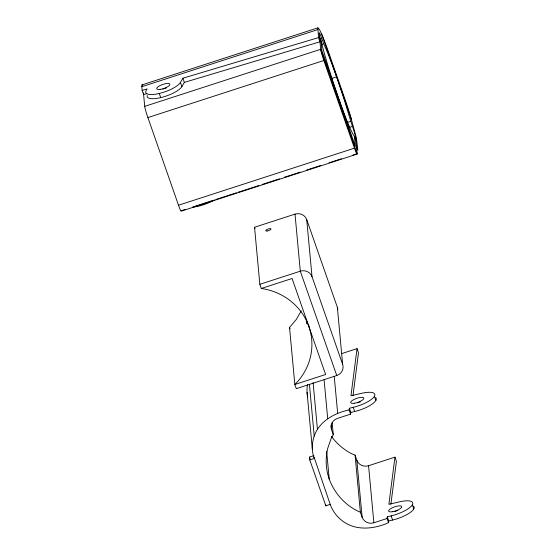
<?xml version="1.0" encoding="UTF-8"?>
<svg xmlns="http://www.w3.org/2000/svg" width="556" height="556" viewBox="0 0 556 556"><rect width="100%" height="100%" fill="white"/><g stroke="black" fill="none" stroke-linecap="round" stroke-linejoin="round"><path stroke-width="0.83" d="M413.768 509.018L412.309 504.841A18.543 5.574 -19.3 0 1 391.132 515.864L387.275 516.774L387.052 518.491L373.861 522.772A9.271 8.82 -5.3 0 1 362.144 517.275L360.371 512.208C345.936 506.231 334.649 493.728 329.235 479.154A60.02 57.08 -5.3 0 1 327.72 448.365L331.133 438.462L333.287 434.688L331.522 429.621A9.271 8.82 -5.3 0 1 337.402 418.418L350.6 414.137L349.14 409.967L349.363 408.25L353.22 407.339A18.543 5.574 -19.3 0 0 374.39 396.317L375.849 400.487M341.44 353.685L357.042 348.626L350.961 395.796L361.303 393.363A18.543 5.574 -19.3 0 1 374.39 396.317M350.6 414.137L350.815 412.42L349.363 408.25M352.977 395.684L358.502 352.796L357.042 348.626M331.397 436.328A60.02 57.08 -5.3 0 0 350.996 453.397L355.082 455.149L356.848 460.215A9.271 8.82 -5.3 0 0 368.565 465.713L394.955 457.15L388.88 504.327L399.215 501.887A18.543 5.574 -19.3 0 1 412.309 504.841M314.043 457.053L330.222 504.396A37.092 35.271 -5.3 0 0 340.765 519.561C354.047 531.175 373.417 529.576 388.512 522.668L388.734 520.951L387.275 516.774M390.889 504.209L396.414 461.327L394.955 457.15M307.197 323.05L306.919 323.842L306.53 319.617M301.262 310.839L296.431 319.297L289.544 327.428L294.84 384.488L296.292 388.658L336.762 375.536A9.271 8.82 -5.3 0 0 342.642 364.333L337.353 307.273L306.724 219.62A9.271 8.82 -5.3 0 0 295.014 214.123L254.544 227.251L259.84 284.311L261.292 288.481A60.02 57.08 -5.3 0 1 308.858 326.497A60.02 57.08 -5.3 0 1 294.84 384.488L325.628 374.501L292.088 278.493L261.292 288.481M146.902 93.596L143.615 94.576L142.155 90.406L147.083 88.925L146.172 90.503A18.543 5.574 -19.3 0 0 159.266 93.457A18.543 5.574 -19.3 0 0 180.443 82.427L182.882 78.215L318.505 37.613L317.886 27.807L319.526 29.579L322.675 36.439A37.092 2.634 72 0 1 328.367 51.604L344.407 97.522A37.092 2.634 72 0 1 350.384 115.745L356.465 138.236L357.876 150.315L356.417 146.138M147.25 95.556A18.543 5.574 -19.3 0 0 161.852 97.349A18.543 5.574 -19.3 0 0 181.902 86.604L184.342 82.385L319.957 41.79L318.505 37.613M349.14 409.967C333.12 413.164 316.406 423.046 313.063 440.255A37.092 35.271 -5.3 0 0 314.175 458.478L309.782 459.909L325.823 505.821L330.222 504.396M142.051 84.873L318.004 27.807M142.155 90.406L141.808 86.694L317.761 29.628M320.166 39.261L321.82 38.725L324.461 45.543A60.02 4.267 72 0 1 349.613 117.538L352.441 126.379A9.271 0.66 72 0 1 355.625 137.582L357.112 153.658L352.984 154.992M321.938 44.327L323.585 43.792M357.084 154.109L181.131 211.176A9.271 0.66 72 0 1 178.511 205.227L147.889 117.573A9.271 0.66 72 0 1 144.706 106.37L320.659 49.303L319.165 33.228A9.271 0.66 72 0 1 321.82 38.725M147.889 117.573L323.835 60.507A9.271 0.66 72 0 1 320.659 49.303L357.112 153.658A9.271 0.66 72 0 1 354.464 148.16L323.835 60.507M331.647 78.452L336.602 76.846M347.368 122.383L350.669 121.312M349.14 127.449L352.441 126.379M178.511 205.227L354.464 148.16M181.166 210.724L185.294 209.383M193.557 206.707L214.206 200.007M215.86 199.472L236.508 192.772M238.163 192.237L258.811 185.537M262.119 184.467L279.466 178.837M284.422 177.232L300.115 172.145M306.724 169.997L320.77 165.445M329.027 162.762L341.419 158.745M259.84 284.311L300.303 271.182A9.271 8.82 -5.3 0 1 312.02 276.68L342.642 364.333M309.782 459.909L309.511 457.053L313.911 455.628M350.815 412.42L354.672 411.516A18.543 5.574 -19.3 0 0 375.578 397.533M388.734 520.951L392.592 520.041A18.543 5.574 -19.3 0 0 413.49 506.064M142.843 85.464L141.933 84.88L141.808 86.694M321.59 33.895L351.607 119.797M319.443 36.182L320.895 40.352A60.02 4.267 72 0 0 338.597 98.342A60.02 4.267 72 0 0 354.436 136.359L355.896 140.529M353.22 407.339L354.672 411.516M391.132 515.864L392.592 520.041M387.052 518.491L388.512 522.668M336.762 375.536L300.303 271.182L295.014 214.123M254.544 227.251L255.03 228.641M289.544 327.428L290.03 328.818M182.882 78.215L184.342 82.385M180.443 82.427L181.902 86.604M309.511 457.053L310.088 458.693M159.266 93.457L160.726 97.627M354.436 136.359L355.367 146.339L321.827 50.339L320.895 40.352M368.565 465.713L373.861 522.772M356.848 460.215L362.144 517.275M355.082 455.149L360.371 512.208M334.253 376.495L337.7 413.671M332.168 422.588L333.287 434.688M331.119 425.298L331.522 429.621M324.099 379.797L327.706 418.703M306.724 219.62L312.02 276.68M326.671 451.493L329.235 479.154M325.691 504.396L325.823 505.821M308.698 324.801L308.858 326.497M313.104 382.639L317.455 429.538M309.421 384.328L314.23 436.203M307.065 392.39L312.361 449.45M143.455 92.866L144.706 106.37M307.663 396.963A37.092 35.271 -5.3 0 1 307.475 384.71M357.376 402.787A6.957 2.092 -19.3 0 1 358.516 402.384M359.093 402.21A6.957 2.092 -19.3 0 1 360.232 401.905M394.482 511.645A6.957 2.092 -19.3 0 1 397.887 510.491M337.353 307.273A9.271 8.82 -5.3 0 1 337.805 309.532M213.212 200.563A18.543 5.574 -19.3 0 1 192.39 207.166M162.866 89.127A6.957 2.092 -19.3 0 1 166.286 88.022M354.13 403.274A6.957 2.092 -19.3 0 0 363.86 398.214A6.957 2.092 -19.3 0 0 353.79 399.569A6.957 2.092 -19.3 0 0 354.13 403.274M392.286 511.763A6.957 2.092 -19.3 0 0 401.759 506.655A6.957 2.092 -19.3 0 0 391.48 508.212A6.957 2.092 -19.3 0 0 392.286 511.763M267.123 230.983A2.78 0.834 -19.3 0 0 271.015 228.961A2.78 0.834 -19.3 0 0 266.984 229.503A2.78 0.834 -19.3 0 0 267.123 230.983M160.184 89.391A6.957 2.092 -19.3 0 0 169.907 84.324A6.957 2.092 -19.3 0 0 159.836 85.68A6.957 2.092 -19.3 0 0 160.184 89.391"/></g></svg>
